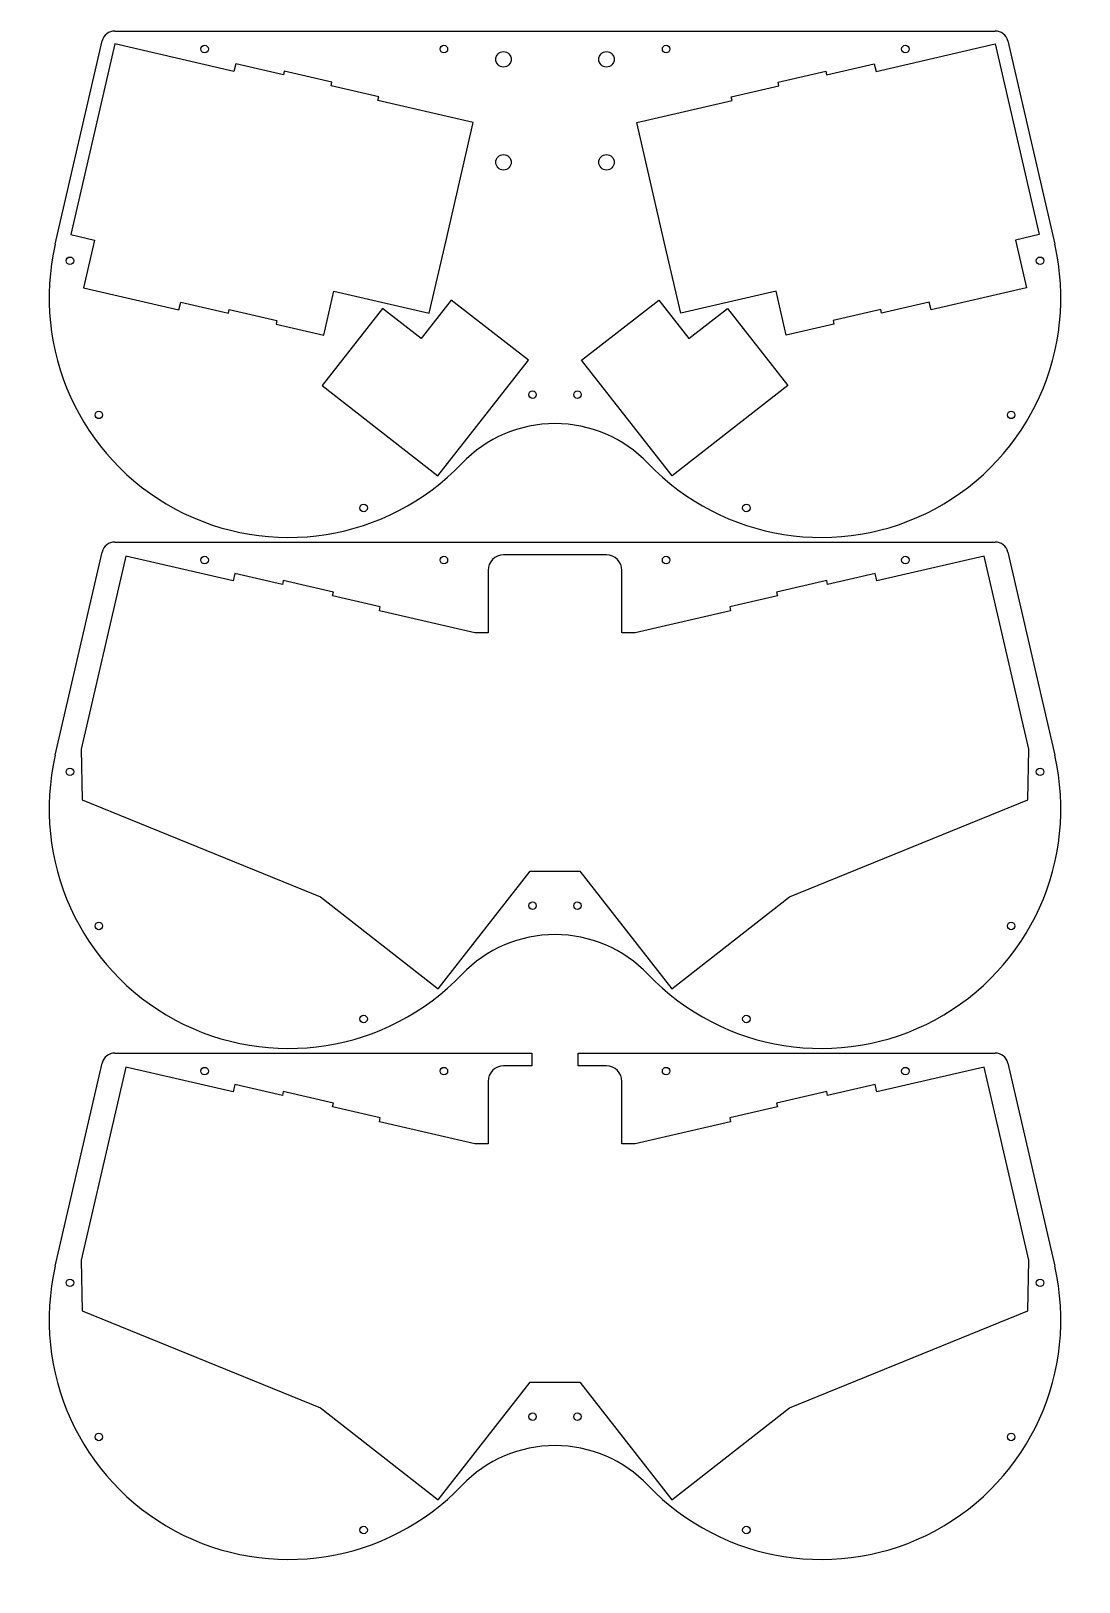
# Model space of a CAD drawing. Extents: x -4 to 403, y -6 to 597.
import ezdxf

# ---------------------------------------------------------------- set-up
doc = ezdxf.new("R2010")
doc.units = 0
doc.layers.get('0').update_dxf_attribs({"linetype": 'CONTINUOUS'})

msp = doc.modelspace()

# ---------------------------------------------------------------- linework, layer by layer
at = {"color": 1}
for p, q in [((28.62647, 596.869658), (370.485919, 596.869658)), ((5.533583, 514.070437), (23.754619, 592.994413)), ((28.62647, 591.869658), (11.530189, 517.817533)), ((74.909046, 581.184483), (28.62647, 591.869658)), ((324.203337, 581.184483), (370.485919, 591.869658)), ((370.485919, 591.869658), (387.582179, 517.817533)), ((375.357752, 592.994413), (393.578781, 514.070437)), ((64.965496, 589.869658), (64.965496, 589.869658)), ((157.868073, 589.869658), (157.868073, 589.869658)), ((182.556196, 585.869657), (182.556196, 585.869657)), ((222.556184, 585.869657), (222.556184, 585.869657)), ((244.144287, 589.869658), (244.144287, 589.869658)), ((337.046876, 589.869658), (337.046876, 589.869658)), ((75.583901, 584.107593), (74.909046, 581.184483)), ((94.096931, 579.833523), (75.583901, 584.107593)), ((94.434359, 581.295078), (94.096931, 579.833523)), ((112.947389, 577.021008), (94.434359, 581.295078)), ((286.164975, 577.021008), (304.678019, 581.295078)), ((304.678019, 581.295078), (305.015444, 579.833523)), ((305.015444, 579.833523), (323.528488, 584.107593)), ((323.528488, 584.107593), (324.203337, 581.184483)), ((112.609964, 575.559453), (112.947389, 577.021008)), ((131.122994, 571.285383), (112.609964, 575.559453)), ((267.989381, 571.285383), (286.5024, 575.559453)), ((286.5024, 575.559453), (286.164975, 577.021008)), ((130.785566, 569.823828), (131.122994, 571.285383)), ((167.811629, 561.275688), (130.785566, 569.823828)), ((231.300746, 561.275688), (268.326809, 569.823828)), ((268.326809, 569.823828), (267.989381, 571.285383)), ((157.126455, 514.993109), (167.811629, 561.275688)), ((241.985919, 514.993109), (231.300746, 561.275688)), ((182.556196, 545.869657), (182.556196, 545.869657)), ((222.556184, 545.869657), (222.556184, 545.869657)), ((11.530189, 517.817533), (20.786704, 515.680498)), ((20.786704, 515.680498), (16.512634, 497.167465)), ((150.715349, 487.223563), (157.126455, 514.993109)), ((248.397026, 487.223563), (241.985919, 514.993109)), ((387.582179, 517.817533), (378.325657, 515.680498)), ((378.325657, 515.680498), (382.599744, 497.167465)), ((12.679419, 507.623934), (12.679419, 507.623934)), ((389.332973, 507.623934), (389.332973, 507.623934)), ((16.512634, 497.167465), (53.538697, 488.619327)), ((109.752645, 478.720227), (113.689286, 495.771701)), ((113.689286, 495.771701), (132.202319, 491.497632)), ((285.423097, 495.771701), (266.910056, 491.497632)), ((289.35973, 478.720227), (285.423097, 495.771701)), ((382.599744, 497.167465), (345.573684, 488.619327)), ((53.538697, 488.619327), (54.213549, 491.542438)), ((54.213549, 491.542438), (72.726582, 487.268366)), ((72.726582, 487.268366), (73.064007, 488.729921)), ((73.064007, 488.729921), (91.57704, 484.455852)), ((132.588989, 489.083498), (109.193853, 459.13909)), ((132.202319, 491.497632), (150.715349, 487.223563)), ((147.561194, 477.385931), (132.588989, 489.083498)), ((159.258763, 492.358133), (147.561194, 477.385931)), ((189.20317, 468.962998), (159.258763, 492.358133)), ((209.909205, 468.962998), (239.853612, 492.358133)), ((239.853612, 492.358133), (251.551181, 477.385931)), ((266.910056, 491.497632), (248.397026, 487.223563)), ((251.551181, 477.385931), (266.523386, 489.083498)), ((266.523386, 489.083498), (289.91853, 459.13909)), ((326.048365, 488.729921), (307.535349, 484.455852)), ((326.38579, 487.268366), (326.048365, 488.729921)), ((344.898834, 491.542438), (326.38579, 487.268366)), ((345.573684, 488.619327), (344.898834, 491.542438)), ((91.57704, 484.455852), (91.239612, 482.994296)), ((91.239612, 482.994296), (109.752645, 478.720227)), ((307.872774, 482.994296), (289.35973, 478.720227)), ((307.535349, 484.455852), (307.872774, 482.994296)), ((154.110465, 424.046386), (189.20317, 468.962998)), ((245.00191, 424.046386), (209.909205, 468.962998)), ((109.193853, 459.13909), (154.110465, 424.046386)), ((289.91853, 459.13909), (245.00191, 424.046386)), ((192.290484, 455.628113), (192.290484, 455.628113)), ((209.721894, 455.628113), (209.721894, 455.628113)), ((23.883712, 447.741749), (23.883712, 447.741749)), ((378.128638, 447.741749), (378.128638, 447.741749)), ((126.689494, 411.603679), (126.689494, 411.603679)), ((275.322883, 411.603679), (275.322883, 411.603679)), ((28.62647, 398.369659), (370.485919, 398.369659)), ((5.533583, 315.570438), (23.754619, 394.494414)), ((32.880019, 392.900802), (15.558786, 317.874306)), ((74.534337, 383.284144), (32.880019, 392.900802)), ((219.556187, 393.369659), (179.556188, 393.369659)), ((366.232351, 392.900802), (324.578044, 383.284144)), ((383.553598, 317.874306), (366.232351, 392.900802)), ((375.357752, 394.494414), (393.578781, 315.570438)), ((64.965496, 391.369659), (64.965496, 391.369659)), ((75.209192, 386.207255), (74.534337, 383.284144)), ((93.722222, 381.933184), (75.209192, 386.207255)), ((157.868073, 391.369659), (157.868073, 391.369659)), ((173.556189, 387.369659), (173.556189, 363.150398)), ((225.556189, 363.150398), (225.556189, 387.369659)), ((244.144287, 391.369659), (244.144287, 391.369659)), ((323.903194, 386.207255), (305.39015, 381.933184)), ((324.578044, 383.284144), (323.903194, 386.207255)), ((337.046876, 391.369659), (337.046876, 391.369659)), ((94.05965, 383.39474), (93.722222, 381.933184)), ((113.547049, 378.895718), (94.05965, 383.39474)), ((305.052725, 383.39474), (285.565337, 378.895718)), ((305.39015, 381.933184), (305.052725, 383.39474)), ((113.209624, 377.434163), (113.547049, 378.895718)), ((131.722654, 373.160093), (113.209624, 377.434163)), ((285.902762, 377.434163), (267.389721, 373.160093)), ((285.565337, 378.895718), (285.902762, 377.434163)), ((131.385229, 371.698538), (131.722654, 373.160093)), ((168.411292, 363.150398), (131.385229, 371.698538)), ((267.727149, 371.698538), (230.701086, 363.150398)), ((267.389721, 373.160093), (267.727149, 371.698538)), ((173.556189, 363.150398), (168.411292, 363.150398)), ((230.701086, 363.150398), (225.556189, 363.150398)), ((15.558786, 317.874306), (15.912974, 298.292757)), ((383.199409, 298.292757), (383.553598, 317.874306)), ((12.679419, 309.123935), (12.679419, 309.123935)), ((389.332973, 309.123935), (389.332973, 309.123935)), ((15.912974, 298.292757), (108.492017, 260.552915)), ((290.620361, 260.552915), (383.199409, 298.292757)), ((154.196642, 224.844551), (189.905006, 270.549175)), ((189.905006, 270.549175), (209.207369, 270.549175)), ((209.207369, 270.549175), (244.915733, 224.844551)), ((108.492017, 260.552915), (154.196642, 224.844551)), ((244.915733, 224.844551), (290.620361, 260.552915)), ((192.290484, 257.128114), (192.290484, 257.128114)), ((209.721894, 257.128114), (209.721894, 257.128114)), ((23.883712, 249.24175), (23.883712, 249.24175)), ((378.128638, 249.24175), (378.128638, 249.24175)), ((126.689494, 213.10368), (126.689494, 213.10368)), ((275.322883, 213.10368), (275.322883, 213.10368)), ((28.62647, 199.869661), (190.556188, 199.869661)), ((190.556188, 199.869661), (190.556188, 194.869661)), ((208.556186, 194.869661), (208.556186, 199.869661)), ((208.556186, 199.869661), (370.485919, 199.869661)), ((5.533583, 117.07044), (23.754619, 195.994416)), ((32.880019, 194.400804), (15.558786, 119.374308)), ((74.534337, 184.784146), (32.880019, 194.400804)), ((64.965496, 192.869661), (64.965496, 192.869661)), ((157.868073, 192.869661), (157.868073, 192.869661)), ((190.556188, 194.869661), (179.556188, 194.869661)), ((219.556187, 194.869661), (208.556186, 194.869661)), ((244.144287, 192.869661), (244.144287, 192.869661)), ((366.232351, 194.400804), (324.578044, 184.784146)), ((337.046876, 192.869661), (337.046876, 192.869661)), ((383.553598, 119.374308), (366.232351, 194.400804)), ((375.357752, 195.994416), (393.578781, 117.07044)), ((75.209192, 187.707256), (74.534337, 184.784146)), ((93.722222, 183.433186), (75.209192, 187.707256)), ((173.556189, 188.869661), (173.556189, 164.6504)), ((225.556189, 164.6504), (225.556189, 188.869661)), ((323.903194, 187.707256), (305.39015, 183.433186)), ((324.578044, 184.784146), (323.903194, 187.707256)), ((94.05965, 184.894742), (93.722222, 183.433186)), ((113.547049, 180.39572), (94.05965, 184.894742)), ((305.052725, 184.894742), (285.565337, 180.39572)), ((305.39015, 183.433186), (305.052725, 184.894742)), ((113.209624, 178.934165), (113.547049, 180.39572)), ((131.722654, 174.660095), (113.209624, 178.934165)), ((285.902762, 178.934165), (267.389721, 174.660095)), ((285.565337, 180.39572), (285.902762, 178.934165)), ((131.385229, 173.19854), (131.722654, 174.660095)), ((168.411292, 164.6504), (131.385229, 173.19854)), ((267.727149, 173.19854), (230.701086, 164.6504)), ((267.389721, 174.660095), (267.727149, 173.19854)), ((173.556189, 164.6504), (168.411292, 164.6504)), ((230.701086, 164.6504), (225.556189, 164.6504)), ((15.558786, 119.374308), (15.912974, 99.792759)), ((383.199409, 99.792759), (383.553598, 119.374308)), ((12.679419, 110.623937), (12.679419, 110.623937)), ((389.332973, 110.623937), (389.332973, 110.623937)), ((15.912974, 99.792759), (108.492017, 62.052917)), ((290.620361, 62.052917), (383.199409, 99.792759)), ((154.196642, 26.344553), (189.905006, 72.049177)), ((189.905006, 72.049177), (209.207369, 72.049177)), ((209.207369, 72.049177), (244.915733, 26.344553)), ((108.492017, 62.052917), (154.196642, 26.344553)), ((244.915733, 26.344553), (290.620361, 62.052917)), ((192.290484, 58.628116), (192.290484, 58.628116)), ((209.721894, 58.628116), (209.721894, 58.628116)), ((23.883712, 50.741752), (23.883712, 50.741752)), ((378.128638, 50.741752), (378.128638, 50.741752)), ((126.689494, 14.603682), (126.689494, 14.603682)), ((275.322883, 14.603682), (275.322883, 14.603682))]:
    msp.add_line(p, q, dxfattribs=at)
for points in [[(28.626469, 596.869658), (26.298365, 596.869658), (24.278328, 595.262848), (23.754618, 592.994413)], [(375.357757, 592.994413), (374.834049, 595.262842), (372.814022, 596.86965), (370.485924, 596.869658)], [(62.065496, 589.869658), (62.065496, 590.670471), (62.714684, 591.319658), (63.515495, 591.319658)], [(63.515495, 591.319658), (64.316309, 591.319658), (64.965496, 590.670471), (64.965496, 589.869658)], [(154.968074, 589.869658), (154.968074, 590.670471), (155.617261, 591.319658), (156.418072, 591.319658)], [(156.418072, 591.319658), (157.218886, 591.319658), (157.868073, 590.670471), (157.868073, 589.869658)], [(241.244287, 589.869658), (241.244287, 590.670471), (241.893475, 591.319658), (242.694289, 591.319658)], [(242.694289, 591.319658), (243.4951, 591.319658), (244.144287, 590.670471), (244.144287, 589.869658)], [(334.146873, 589.869658), (334.146873, 590.670471), (334.796069, 591.319658), (335.596874, 591.319658)], [(335.596874, 591.319658), (336.397708, 591.319658), (337.046876, 590.670471), (337.046876, 589.869658)], [(63.515495, 588.419658), (62.714684, 588.419658), (62.065496, 589.068845), (62.065496, 589.869658)], [(64.965496, 589.869658), (64.965496, 589.068845), (64.316309, 588.419658), (63.515495, 588.419658)], [(156.418072, 588.419658), (155.617261, 588.419658), (154.968074, 589.068845), (154.968074, 589.869658)], [(157.868073, 589.869658), (157.868073, 589.068845), (157.218886, 588.419658), (156.418072, 588.419658)], [(176.556194, 585.869657), (176.556194, 587.526512), (177.89934, 588.869657), (179.556196, 588.869657)], [(179.556196, 582.869658), (177.89934, 582.869658), (176.556194, 584.212803), (176.556194, 585.869657)], [(179.556196, 588.869657), (181.21305, 588.869657), (182.556196, 587.526512), (182.556196, 585.869657)], [(182.556196, 585.869657), (182.556196, 584.212803), (181.21305, 582.869658), (179.556196, 582.869658)], [(216.556182, 585.869657), (216.556182, 587.526512), (217.899328, 588.869657), (219.556181, 588.869657)], [(219.556181, 582.869658), (217.899328, 582.869658), (216.556182, 584.212803), (216.556182, 585.869657)], [(219.556181, 588.869657), (221.213037, 588.869657), (222.556184, 587.526512), (222.556184, 585.869657)], [(222.556184, 585.869657), (222.556184, 584.212803), (221.213037, 582.869658), (219.556181, 582.869658)], [(242.694289, 588.419658), (241.893475, 588.419658), (241.244287, 589.068845), (241.244287, 589.869658)], [(244.144287, 589.869658), (244.144287, 589.068845), (243.4951, 588.419658), (242.694289, 588.419658)], [(335.596874, 588.419658), (334.796069, 588.419658), (334.146873, 589.068845), (334.146873, 589.869658)], [(337.046876, 589.869658), (337.046876, 589.068845), (336.397708, 588.419658), (335.596874, 588.419658)], [(176.556194, 545.869657), (176.556194, 547.52651), (177.89934, 548.869656), (179.556196, 548.869656)], [(179.556196, 548.869656), (181.21305, 548.869656), (182.556196, 547.52651), (182.556196, 545.869657)], [(216.556182, 545.869657), (216.556182, 547.52651), (217.899328, 548.869656), (219.556181, 548.869656)], [(219.556181, 548.869656), (221.213037, 548.869656), (222.556184, 547.52651), (222.556184, 545.869657)], [(179.556196, 542.869657), (177.89934, 542.869657), (176.556194, 544.212801), (176.556194, 545.869657)], [(182.556196, 545.869657), (182.556196, 544.212801), (181.21305, 542.869657), (179.556196, 542.869657)], [(219.556181, 542.869657), (217.899328, 542.869657), (216.556182, 544.212801), (216.556182, 545.869657)], [(222.556184, 545.869657), (222.556184, 544.212801), (221.213037, 542.869657), (219.556181, 542.869657)], [(5.533583, 514.070436), (-3.88905, 473.256521), (15.135913, 431.180005), (52.003148, 411.296125)], [(347.10922, 411.296132), (383.976453, 431.18001), (403.001415, 473.256523), (393.578786, 514.070436)], [(9.779419, 507.623934), (9.779419, 508.424745), (10.428606, 509.073933), (11.229418, 509.073933)], [(11.229418, 506.173933), (10.428606, 506.173933), (9.779419, 506.82312), (9.779419, 507.623934)], [(11.229418, 509.073933), (12.030231, 509.073933), (12.679419, 508.424745), (12.679419, 507.623934)], [(12.679419, 507.623934), (12.679419, 506.82312), (12.030231, 506.173933), (11.229418, 506.173933)], [(386.432971, 507.623934), (386.432971, 508.424745), (387.082138, 509.073933), (387.882972, 509.073933)], [(387.882972, 506.173933), (387.082138, 506.173933), (386.432971, 506.82312), (386.432971, 507.623934)], [(387.882972, 509.073933), (388.683777, 509.073933), (389.332973, 508.424745), (389.332973, 507.623934)], [(389.332973, 507.623934), (389.332973, 506.82312), (388.683777, 506.173933), (387.882972, 506.173933)], [(189.390484, 455.628113), (189.390484, 456.428927), (190.039671, 457.078115), (190.840485, 457.078115)], [(190.840485, 454.178115), (190.039671, 454.178115), (189.390484, 454.827302), (189.390484, 455.628113)], [(190.840485, 457.078115), (191.641299, 457.078115), (192.290484, 456.428927), (192.290484, 455.628113)], [(192.290484, 455.628113), (192.290484, 454.827302), (191.641299, 454.178115), (190.840485, 454.178115)], [(206.821894, 455.628113), (206.821894, 456.428927), (207.471079, 457.078115), (208.271893, 457.078115)], [(208.271893, 454.178115), (207.471079, 454.178115), (206.821894, 454.827302), (206.821894, 455.628113)], [(208.271893, 457.078115), (209.072707, 457.078115), (209.721894, 456.428927), (209.721894, 455.628113)], [(209.721894, 455.628113), (209.721894, 454.827302), (209.072707, 454.178115), (208.271893, 454.178115)], [(20.983712, 447.741749), (20.983712, 448.54256), (21.632899, 449.191748), (22.433712, 449.191748)], [(22.433712, 446.291748), (21.632899, 446.291748), (20.983712, 446.940935), (20.983712, 447.741749)], [(22.433712, 449.191748), (23.234525, 449.191748), (23.883712, 448.54256), (23.883712, 447.741749)], [(23.883712, 447.741749), (23.883712, 446.940935), (23.234525, 446.291748), (22.433712, 446.291748)], [(375.228664, 447.741749), (375.228664, 448.54256), (375.877831, 449.191748), (376.678637, 449.191748)], [(376.678637, 446.291748), (375.877831, 446.291748), (375.228664, 446.940935), (375.228664, 447.741749)], [(376.678637, 449.191748), (377.479471, 449.191748), (378.128638, 448.54256), (378.128638, 447.741749)], [(378.128638, 447.741749), (378.128638, 446.940935), (377.479471, 446.291748), (376.678637, 446.291748)], [(199.556187, 444.385268), (185.900739, 444.385268), (172.839901, 438.79808), (163.409162, 428.922231)], [(235.703212, 428.922231), (226.272472, 438.79808), (213.211634, 444.385268), (199.556187, 444.385268)], [(52.003148, 411.296125), (88.870383, 391.412246), (134.480779, 398.628496), (163.409162, 428.922231)], [(235.703212, 428.922231), (264.631595, 398.6285), (310.241988, 391.412253), (347.10922, 411.296132)], [(123.789494, 411.603679), (123.789494, 412.40449), (124.438682, 413.053678), (125.239493, 413.053678)], [(125.239493, 410.153678), (124.438682, 410.153678), (123.789494, 410.802865), (123.789494, 411.603679)], [(125.239493, 413.053678), (126.040307, 413.053678), (126.689494, 412.40449), (126.689494, 411.603679)], [(126.689494, 411.603679), (126.689494, 410.802865), (126.040307, 410.153678), (125.239493, 410.153678)], [(272.422883, 411.603679), (272.422883, 412.40449), (273.072071, 413.053678), (273.872885, 413.053678)], [(273.872885, 410.153678), (273.072071, 410.153678), (272.422883, 410.802865), (272.422883, 411.603679)], [(273.872885, 413.053678), (274.673696, 413.053678), (275.322883, 412.40449), (275.322883, 411.603679)], [(275.322883, 411.603679), (275.322883, 410.802865), (274.673696, 410.153678), (273.872885, 410.153678)], [(28.626469, 398.36966), (26.298364, 398.36966), (24.278327, 396.762849), (23.754618, 394.494413)], [(375.357757, 394.494413), (374.83405, 396.762843), (372.814022, 398.369652), (370.485924, 398.36966)], [(62.065496, 391.369659), (62.065496, 392.170472), (62.714684, 392.819659), (63.515495, 392.819659)], [(63.515495, 392.819659), (64.316309, 392.819659), (64.965496, 392.170472), (64.965496, 391.369659)], [(154.968074, 391.369659), (154.968074, 392.170472), (155.617261, 392.819659), (156.418072, 392.819659)], [(156.418072, 392.819659), (157.218886, 392.819659), (157.868073, 392.170472), (157.868073, 391.369659)], [(179.556187, 393.369659), (176.242479, 393.369658), (173.556188, 390.683368), (173.556188, 387.36966)], [(225.556185, 387.36966), (225.556185, 390.683368), (222.869894, 393.369658), (219.556186, 393.369659)], [(241.244287, 391.369659), (241.244287, 392.170472), (241.893475, 392.819659), (242.694289, 392.819659)], [(242.694289, 392.819659), (243.4951, 392.819659), (244.144287, 392.170472), (244.144287, 391.369659)], [(334.146873, 391.369659), (334.146873, 392.170472), (334.796069, 392.819659), (335.596874, 392.819659)], [(335.596874, 392.819659), (336.397708, 392.819659), (337.046876, 392.170472), (337.046876, 391.369659)], [(63.515495, 389.919659), (62.714684, 389.919659), (62.065496, 390.568846), (62.065496, 391.369659)], [(64.965496, 391.369659), (64.965496, 390.568846), (64.316309, 389.919659), (63.515495, 389.919659)], [(156.418072, 389.919659), (155.617261, 389.919659), (154.968074, 390.568846), (154.968074, 391.369659)], [(157.868073, 391.369659), (157.868073, 390.568846), (157.218886, 389.919659), (156.418072, 389.919659)], [(242.694289, 389.919659), (241.893475, 389.919659), (241.244287, 390.568846), (241.244287, 391.369659)], [(244.144287, 391.369659), (244.144287, 390.568846), (243.4951, 389.919659), (242.694289, 389.919659)], [(335.596874, 389.919659), (334.796069, 389.919659), (334.146873, 390.568846), (334.146873, 391.369659)], [(337.046876, 391.369659), (337.046876, 390.568846), (336.397708, 389.919659), (335.596874, 389.919659)], [(5.533583, 315.570447), (-3.889061, 274.756528), (15.135897, 232.680002), (52.003136, 212.796117)], [(347.109232, 212.796123), (383.976469, 232.680008), (403.001427, 274.75653), (393.578786, 315.570447)], [(9.779419, 309.123935), (9.779419, 309.924746), (10.428606, 310.573934), (11.229418, 310.573934)], [(11.229418, 307.673934), (10.428606, 307.673934), (9.779419, 308.323121), (9.779419, 309.123935)], [(11.229418, 310.573934), (12.030231, 310.573934), (12.679419, 309.924746), (12.679419, 309.123935)], [(12.679419, 309.123935), (12.679419, 308.323121), (12.030231, 307.673934), (11.229418, 307.673934)], [(386.432971, 309.123935), (386.432971, 309.924746), (387.082138, 310.573934), (387.882972, 310.573934)], [(387.882972, 307.673934), (387.082138, 307.673934), (386.432971, 308.323121), (386.432971, 309.123935)], [(387.882972, 310.573934), (388.683777, 310.573934), (389.332973, 309.924746), (389.332973, 309.123935)], [(389.332973, 309.123935), (389.332973, 308.323121), (388.683777, 307.673934), (387.882972, 307.673934)], [(189.390484, 257.128114), (189.390484, 257.928928), (190.039671, 258.578116), (190.840485, 258.578116)], [(190.840485, 255.678116), (190.039671, 255.678116), (189.390484, 256.327303), (189.390484, 257.128114)], [(190.840485, 258.578116), (191.641299, 258.578116), (192.290484, 257.928928), (192.290484, 257.128114)], [(192.290484, 257.128114), (192.290484, 256.327303), (191.641299, 255.678116), (190.840485, 255.678116)], [(206.821894, 257.128114), (206.821894, 257.928928), (207.471079, 258.578116), (208.271893, 258.578116)], [(208.271893, 255.678116), (207.471079, 255.678116), (206.821894, 256.327303), (206.821894, 257.128114)], [(208.271893, 258.578116), (209.072707, 258.578116), (209.721894, 257.928928), (209.721894, 257.128114)], [(209.721894, 257.128114), (209.721894, 256.327303), (209.072707, 255.678116), (208.271893, 255.678116)], [(20.983712, 249.24175), (20.983712, 250.042561), (21.632899, 250.691749), (22.433712, 250.691749)], [(22.433712, 247.791749), (21.632899, 247.791749), (20.983712, 248.440936), (20.983712, 249.24175)], [(22.433712, 250.691749), (23.234525, 250.691749), (23.883712, 250.042561), (23.883712, 249.24175)], [(23.883712, 249.24175), (23.883712, 248.440936), (23.234525, 247.791749), (22.433712, 247.791749)], [(375.228664, 249.24175), (375.228664, 250.042561), (375.877831, 250.691749), (376.678637, 250.691749)], [(376.678637, 247.791749), (375.877831, 247.791749), (375.228664, 248.440936), (375.228664, 249.24175)], [(376.678637, 250.691749), (377.479471, 250.691749), (378.128638, 250.042561), (378.128638, 249.24175)], [(378.128638, 249.24175), (378.128638, 248.440936), (377.479471, 247.791749), (376.678637, 247.791749)], [(199.556187, 245.885261), (185.900739, 245.885261), (172.839901, 240.298073), (163.409162, 230.422224)], [(235.703212, 230.422224), (226.272472, 240.298073), (213.211634, 245.885261), (199.556187, 245.885261)], [(52.003136, 212.796117), (88.870375, 192.912232), (134.480777, 200.128483), (163.409162, 230.422224)], [(235.703212, 230.422224), (264.631597, 200.128487), (310.241996, 192.912239), (347.109232, 212.796123)], [(123.789494, 213.10368), (123.789494, 213.904491), (124.438682, 214.553679), (125.239493, 214.553679)], [(125.239493, 211.653679), (124.438682, 211.653679), (123.789494, 212.302866), (123.789494, 213.10368)], [(125.239493, 214.553679), (126.040307, 214.553679), (126.689494, 213.904491), (126.689494, 213.10368)], [(126.689494, 213.10368), (126.689494, 212.302866), (126.040307, 211.653679), (125.239493, 211.653679)], [(272.422883, 213.10368), (272.422883, 213.904491), (273.072071, 214.553679), (273.872885, 214.553679)], [(273.872885, 211.653679), (273.072071, 211.653679), (272.422883, 212.302866), (272.422883, 213.10368)], [(273.872885, 214.553679), (274.673696, 214.553679), (275.322883, 213.904491), (275.322883, 213.10368)], [(275.322883, 213.10368), (275.322883, 212.302866), (274.673696, 211.653679), (273.872885, 211.653679)], [(28.626469, 199.869665), (26.298363, 199.869664), (24.278326, 198.262852), (23.754618, 195.994415)], [(375.357757, 195.994415), (374.834051, 198.262846), (372.814023, 199.869656), (370.485924, 199.869665)], [(62.065496, 192.869661), (62.065496, 193.670473), (62.714684, 194.31966), (63.515495, 194.31966)], [(63.515495, 191.419661), (62.714684, 191.419661), (62.065496, 192.068848), (62.065496, 192.869661)], [(63.515495, 194.31966), (64.316309, 194.31966), (64.965496, 193.670473), (64.965496, 192.869661)], [(64.965496, 192.869661), (64.965496, 192.068848), (64.316309, 191.419661), (63.515495, 191.419661)], [(154.968074, 192.869661), (154.968074, 193.670473), (155.617261, 194.31966), (156.418072, 194.31966)], [(156.418072, 191.419661), (155.617261, 191.419661), (154.968074, 192.068848), (154.968074, 192.869661)], [(156.418072, 194.31966), (157.218886, 194.31966), (157.868073, 193.670473), (157.868073, 192.869661)], [(157.868073, 192.869661), (157.868073, 192.068848), (157.218886, 191.419661), (156.418072, 191.419661)], [(179.556187, 194.869647), (176.242484, 194.869646), (173.556194, 192.183362), (173.556188, 188.869659)], [(225.556185, 188.869659), (225.556179, 192.183362), (222.86989, 194.869646), (219.556186, 194.869647)], [(241.244287, 192.869661), (241.244287, 193.670473), (241.893475, 194.31966), (242.694289, 194.31966)], [(242.694289, 191.419661), (241.893475, 191.419661), (241.244287, 192.068848), (241.244287, 192.869661)], [(242.694289, 194.31966), (243.4951, 194.31966), (244.144287, 193.670473), (244.144287, 192.869661)], [(244.144287, 192.869661), (244.144287, 192.068848), (243.4951, 191.419661), (242.694289, 191.419661)], [(334.146873, 192.869661), (334.146873, 193.670473), (334.796069, 194.31966), (335.596874, 194.31966)], [(335.596874, 191.419661), (334.796069, 191.419661), (334.146873, 192.068848), (334.146873, 192.869661)], [(335.596874, 194.31966), (336.397708, 194.31966), (337.046876, 193.670473), (337.046876, 192.869661)], [(337.046876, 192.869661), (337.046876, 192.068848), (336.397708, 191.419661), (335.596874, 191.419661)], [(5.533583, 117.070434), (-3.889042, 76.256521), (15.135923, 34.180011), (52.003156, 14.296136)], [(347.109212, 14.296142), (383.976443, 34.180017), (403.001408, 76.256523), (393.578786, 117.070434)], [(9.779419, 110.623937), (9.779419, 111.424748), (10.428606, 112.073936), (11.229418, 112.073936)], [(11.229418, 109.173936), (10.428606, 109.173936), (9.779419, 109.823123), (9.779419, 110.623937)], [(11.229418, 112.073936), (12.030231, 112.073936), (12.679419, 111.424748), (12.679419, 110.623937)], [(12.679419, 110.623937), (12.679419, 109.823123), (12.030231, 109.173936), (11.229418, 109.173936)], [(386.432971, 110.623937), (386.432971, 111.424748), (387.082138, 112.073936), (387.882972, 112.073936)], [(387.882972, 109.173936), (387.082138, 109.173936), (386.432971, 109.823123), (386.432971, 110.623937)], [(387.882972, 112.073936), (388.683777, 112.073936), (389.332973, 111.424748), (389.332973, 110.623937)], [(389.332973, 110.623937), (389.332973, 109.823123), (388.683777, 109.173936), (387.882972, 109.173936)], [(189.390484, 58.628116), (189.390484, 59.42893), (190.039671, 60.078118), (190.840485, 60.078118)], [(190.840485, 57.178118), (190.039671, 57.178118), (189.390484, 57.827305), (189.390484, 58.628116)], [(190.840485, 60.078118), (191.641299, 60.078118), (192.290484, 59.42893), (192.290484, 58.628116)], [(192.290484, 58.628116), (192.290484, 57.827305), (191.641299, 57.178118), (190.840485, 57.178118)], [(206.821894, 58.628116), (206.821894, 59.42893), (207.471079, 60.078118), (208.271893, 60.078118)], [(208.271893, 57.178118), (207.471079, 57.178118), (206.821894, 57.827305), (206.821894, 58.628116)], [(208.271893, 60.078118), (209.072707, 60.078118), (209.721894, 59.42893), (209.721894, 58.628116)], [(209.721894, 58.628116), (209.721894, 57.827305), (209.072707, 57.178118), (208.271893, 57.178118)], [(20.983712, 50.741752), (20.983712, 51.542563), (21.632899, 52.191751), (22.433712, 52.191751)], [(22.433712, 49.291751), (21.632899, 49.291751), (20.983712, 49.940938), (20.983712, 50.741752)], [(22.433712, 52.191751), (23.234525, 52.191751), (23.883712, 51.542563), (23.883712, 50.741752)], [(23.883712, 50.741752), (23.883712, 49.940938), (23.234525, 49.291751), (22.433712, 49.291751)], [(375.228664, 50.741752), (375.228664, 51.542563), (375.877831, 52.191751), (376.678637, 52.191751)], [(376.678637, 49.291751), (375.877831, 49.291751), (375.228664, 49.940938), (375.228664, 50.741752)], [(376.678637, 52.191751), (377.479471, 52.191751), (378.128638, 51.542563), (378.128638, 50.741752)], [(378.128638, 50.741752), (378.128638, 49.940938), (377.479471, 49.291751), (376.678637, 49.291751)], [(199.556187, 47.385277), (185.900739, 47.385277), (172.839901, 41.798089), (163.409162, 31.92224)], [(235.703212, 31.92224), (226.272472, 41.798089), (213.211634, 47.385277), (199.556187, 47.385277)], [(52.003156, 14.296136), (88.870389, -5.587739), (134.48078, 1.62851), (163.409162, 31.92224)], [(235.703212, 31.92224), (264.631594, 1.628514), (310.241982, -5.587732), (347.109212, 14.296142)], [(123.789494, 14.603682), (123.789494, 15.404493), (124.438682, 16.053681), (125.239493, 16.053681)], [(125.239493, 13.153681), (124.438682, 13.153681), (123.789494, 13.802868), (123.789494, 14.603682)], [(125.239493, 16.053681), (126.040307, 16.053681), (126.689494, 15.404493), (126.689494, 14.603682)], [(126.689494, 14.603682), (126.689494, 13.802868), (126.040307, 13.153681), (125.239493, 13.153681)], [(272.422883, 14.603682), (272.422883, 15.404493), (273.072071, 16.053681), (273.872885, 16.053681)], [(273.872885, 13.153681), (273.072071, 13.153681), (272.422883, 13.802868), (272.422883, 14.603682)], [(273.872885, 16.053681), (274.673696, 16.053681), (275.322883, 15.404493), (275.322883, 14.603682)], [(275.322883, 14.603682), (275.322883, 13.802868), (274.673696, 13.153681), (273.872885, 13.153681)]]:
    msp.add_open_spline(points, degree=3, dxfattribs=at)

doc.saveas('drawing.dxf')
